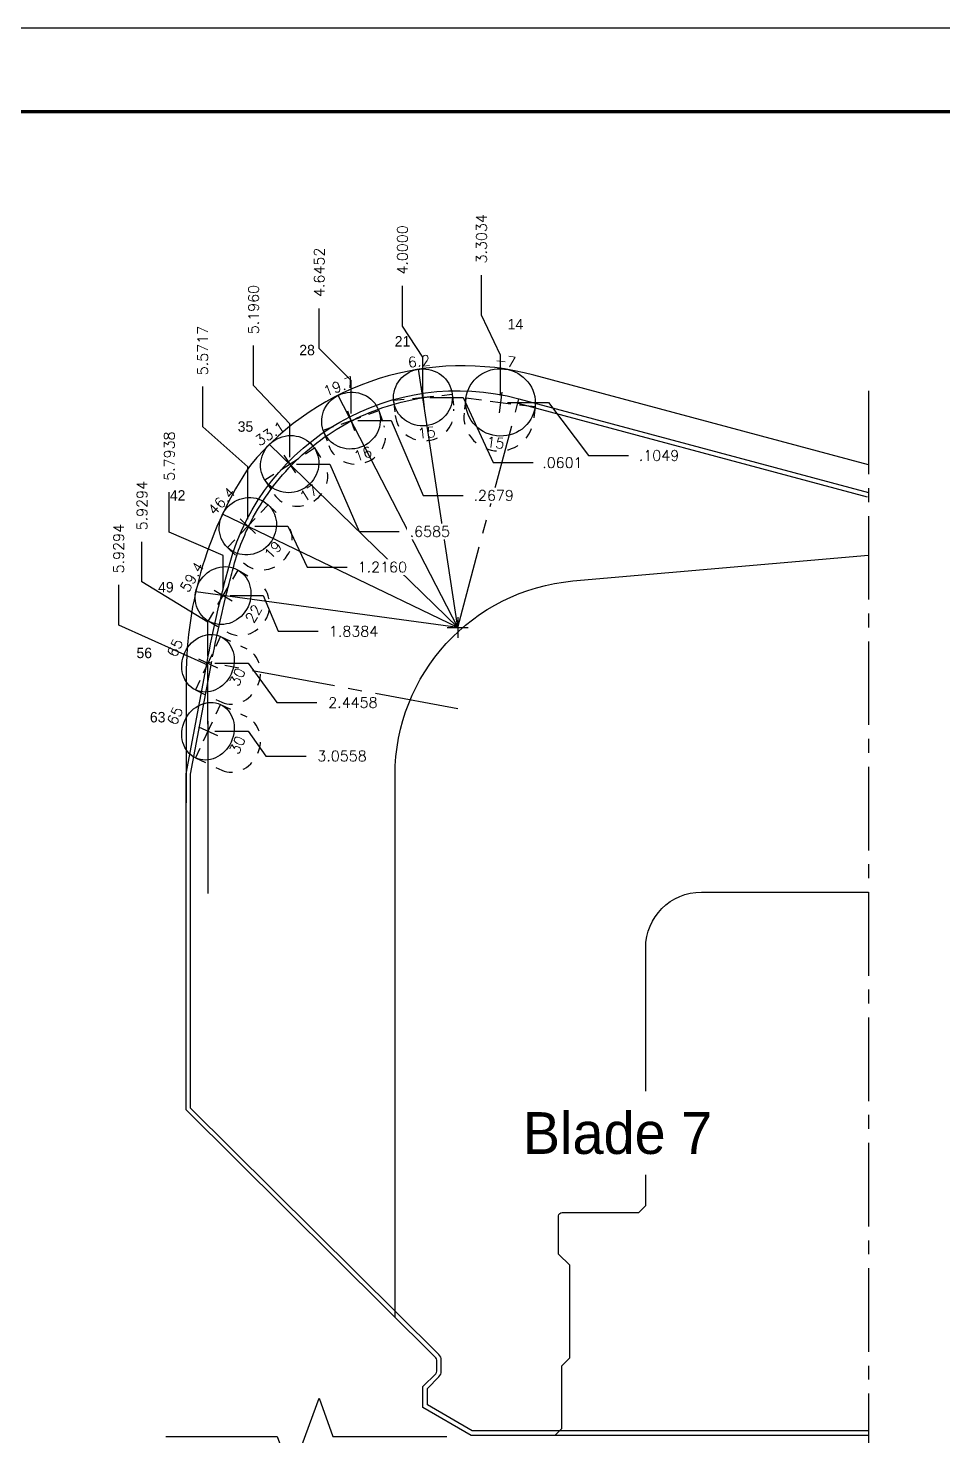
# Model space of a CAD drawing. Extents: x 34 to 102, y 11 to 33.
# Drawn here: x 85.22 to 93.43, y 20.35 to 32.99 of the extents above; entities that cross this region are included whole.
import ezdxf
from ezdxf.enums import TextEntityAlignment as Align

# ---------------------------------------------------------------- set-up
doc = ezdxf.new("R2010")
doc.units = 0
doc.header["$MEASUREMENT"] = 0
doc.header["$PDMODE"] = 35
doc.linetypes.add('CENTER2', pattern=[1.125, 0.75, -0.125, 0.125, -0.125])
doc.linetypes.add('HIDDEN2', pattern=[0.1875, 0.125, -0.0625])
doc.layers.get('0').update_dxf_attribs({"linetype": 'CONTINUOUS'})
doc.layers.get('Defpoints').update_dxf_attribs({"color": 10, "linetype": 'CONTINUOUS'})
doc.layers.add('Blade7', color=7, linetype='CONTINUOUS', true_color=0xcc00cc)
for name, color, linetype in [('CDG-37977R1', 7, 'CONTINUOUS'), ('CLine', 5, 'CENTER2'), ('Dims', 4, 'CONTINUOUS'), ('Title Block', 7, 'CONTINUOUS')]:
    doc.layers.add(name, color=color, linetype=linetype)
doc.layers.add('Non Print Text', color=3, linetype='CONTINUOUS', plot=False)
doc.styles.add('RomanD', font='romand.shx', dxfattribs={"width": 0.9})
doc.styles.add('RomanS', font='romans')
doc.dimstyles.get("Standard").update_dxf_attribs({"dimtxt": 0.094, "dimasz": 0.18, "dimexe": 0.0625, "dimexo": 0.0625, "dimgap": 0.09, "dimtad": 0, "dimtih": 1, "dimtoh": 1, "dimdec": 4, "dimzin": 4, "dimdsep": 46, "dimtxsty": 'RomanS', "dimcen": 0.09, "dimazin": 1, "dimtfac": 1, "dimtdec": 4, "dimtofl": 0, "dimtmove": 0, "dimatfit": 1, "dimfxl": 1, "dimtfill": 1, "dimtolj": 1, "dimtzin": 0, "dimarcsym": 0})

# ---------------------------------------------------------------- blocks, each defined once
blk = doc.blocks.new('CMark')
at = {"layer": 'CLine'}
for p, q in [((-0.09400000077063808, 0), (0.09400000077063453, 0)), ((0, 0.09400000077063808), (0, -0.09400000077063453))]:
    blk.add_line(p, q, dxfattribs=at)
blk = doc.blocks.new('1313@15')
for p, q in [((-0.1704805832052265, 1.188697754575482e-15), (-0.2645000000000036, 0)), ((0.1707499999999965, -6.242535149017196e-15), (0.2644999999999965, -7.42782663763279e-15))]:
    blk.add_line(p, q)
at = {"color": 8, "linetype": 'HIDDEN2', "ltscale": 0.5}
blk.add_line((-0.2644999999999965, 8.993014319519535e-29), (-0.2644999999999965, -0.1345859034533108), dxfattribs=at)
at = {"color": 8, "linetype": 'HIDDEN2', "ltscale": 0.5, "flags": 128}
blk.add_lwpolyline([(0.2644999999999965, -7.42782663763279e-15), (0.2644999999999965, -0.1345859034533182)], dxfattribs=at)
blk.add_ellipse((0, -3.713913318816395e-15), major_axis=(0.2644999999999965, -3.713913318816395e-15), ratio=0.9659258262890952)
at = {"color": 8, "linetype": 'HIDDEN2', "ltscale": 0.5}
blk.add_ellipse((0, -0.1345859034533145), major_axis=(0.2644999999999965, -3.713913318816395e-15), ratio=0.9659258262890952, start_param=3.141592653589793, end_param=6.283185307179586, dxfattribs=at)
blk.add_blockref('CMark', (0, -1.77635683940025e-15))
at = {"style": 'RomanS'}
blk.add_text('15', height=0.094, dxfattribs=at).set_placement((-2.646286937976472e-12, -0.317987381053466), align=Align.MIDDLE_CENTER)
blk.add_attdef('ANG', text='', height=0.094, dxfattribs=at).set_placement((5.756464916443042e-15, 0.251140714835156), align=Align.BOTTOM_CENTER)
blk = doc.blocks.new('1313@16')
for p, q in [((-0.1704805832052265, 1.188697754575482e-15), (-0.2645000000000036, 0)), ((0.1707499999999965, -6.242535149017196e-15), (0.2644999999999965, -7.42782663763279e-15))]:
    blk.add_line(p, q)
at = {"color": 8, "linetype": 'HIDDEN2', "ltscale": 0.5}
blk.add_line((-0.2644999999999965, 8.993014319519535e-29), (-0.2644999999999965, -0.1433314254), dxfattribs=at)
at = {"color": 8, "linetype": 'HIDDEN2', "ltscale": 0.5, "flags": 128}
blk.add_lwpolyline([(0.2644999999999965, -7.42782663763279e-15), (0.2644999999999965, -0.1433314254000074)], dxfattribs=at)
blk.add_ellipse((0, -3.713913318816395e-15), major_axis=(0.2644999999999965, -3.713913318816395e-15), ratio=0.9612616960302585)
at = {"color": 8, "linetype": 'HIDDEN2', "ltscale": 0.5}
blk.add_ellipse((0, -0.1433314254000037), major_axis=(0.2644999999999965, -3.713913318816395e-15), ratio=0.9612616960302585, start_param=3.141592653589793, end_param=6.283185307179586, dxfattribs=at)
blk.add_blockref('CMark', (0, -1.77635683940025e-15))
at = {"style": 'RomanS'}
blk.add_text('16', height=0.094, dxfattribs=at).set_placement((-2.646286937976472e-12, -0.317987381053466), align=Align.MIDDLE_CENTER)
blk.add_attdef('ANG', text='', height=0.094, dxfattribs=at).set_placement((5.756464916443042e-15, 0.251140714835156), align=Align.BOTTOM_CENTER)
blk = doc.blocks.new('1313@17')
for p, q in [((-0.1704805832052265, 1.188697754575482e-15), (-0.2645000000000036, 0)), ((0.1707499999999965, -6.242535149017196e-15), (0.2644999999999965, -7.42782663763279e-15))]:
    blk.add_line(p, q)
at = {"color": 8, "linetype": 'HIDDEN2', "ltscale": 0.5}
blk.add_line((-0.2644999999999965, 8.993014319519535e-29), (-0.2644999999999965, -0.1519953848298591), dxfattribs=at)
at = {"color": 8, "linetype": 'HIDDEN2', "ltscale": 0.5, "flags": 128}
blk.add_lwpolyline([(0.2644999999999965, -7.42782663763279e-15), (0.2644999999999965, -0.1519953848298602)], dxfattribs=at)
blk.add_ellipse((0, -3.713913318816395e-15), major_axis=(0.2644999999999965, -3.713913318816395e-15), ratio=0.956304755963062)
at = {"color": 8, "linetype": 'HIDDEN2', "ltscale": 0.5}
blk.add_ellipse((0, -0.1519953848298597), major_axis=(0.2644999999999965, -3.713913318816395e-15), ratio=0.9238795325112817, start_param=3.141592653589793, end_param=6.283185307179586, dxfattribs=at)
blk.add_blockref('CMark', (0, -1.77635683940025e-15))
at = {"style": 'RomanS'}
blk.add_text('17', height=0.094, dxfattribs=at).set_placement((-3.53852319701827e-15, -0.3110486981978802), align=Align.MIDDLE_CENTER)
blk.add_attdef('ANG', text='', height=0.094, dxfattribs=at).set_placement((5.756464916443042e-15, 0.251140714835156), align=Align.BOTTOM_CENTER)
blk = doc.blocks.new('1313@19')
for p, q in [((-0.1704805832052265, 1.188697754575482e-15), (-0.2645000000000036, 0)), ((0.1707499999999965, -6.242535149017196e-15), (0.2644999999999965, -7.42782663763279e-15))]:
    blk.add_line(p, q)
at = {"color": 8, "linetype": 'HIDDEN2', "ltscale": 0.5}
blk.add_line((-0.2644999999999965, 8.993014319519535e-29), (-0.2644999999999965, -0.1989953848298591), dxfattribs=at)
at = {"color": 8, "linetype": 'HIDDEN2', "ltscale": 0.5, "flags": 128}
blk.add_lwpolyline([(0.2644999999999965, -7.42782663763279e-15), (0.2644999999999965, -0.1989953848298602)], dxfattribs=at)
blk.add_ellipse((0, -3.713913318816395e-15), major_axis=(0.2644999999999965, -3.713913318816395e-15), ratio=0.9455185952201995)
at = {"color": 8, "linetype": 'HIDDEN2', "ltscale": 0.5}
blk.add_ellipse((0, -0.1989953848298597), major_axis=(0.2644999999999965, -3.713913318816395e-15), ratio=0.9238795325112817, start_param=3.141592653589793, end_param=6.283185307179586, dxfattribs=at)
blk.add_blockref('CMark', (0, -1.77635683940025e-15))
at = {"style": 'RomanS'}
blk.add_text('19', height=0.094, dxfattribs=at).set_placement((-3.53852319701827e-15, -0.3110486981978802), align=Align.MIDDLE_CENTER)
blk.add_attdef('ANG', text='', height=0.094, dxfattribs=at).set_placement((5.756464916443042e-15, 0.251140714835156), align=Align.BOTTOM_CENTER)
blk = doc.blocks.new('1313@22')
for p, q in [((-0.1704805832052265, 1.188697754575482e-15), (-0.2645000000000036, 0)), ((0.1707499999999965, -6.242535149017196e-15), (0.2644999999999965, -7.42782663763279e-15))]:
    blk.add_line(p, q)
at = {"color": 8, "linetype": 'HIDDEN2', "ltscale": 0.5}
blk.add_line((-0.2644999999999965, 8.993014319519535e-29), (-0.2644999999999965, -0.1947954286), dxfattribs=at)
at = {"color": 8, "linetype": 'HIDDEN2', "ltscale": 0.5, "flags": 128}
blk.add_lwpolyline([(0.2644999999999965, -7.42782663763279e-15), (0.2644999999999965, -0.1947954286000074)], dxfattribs=at)
blk.add_ellipse((0, -3.713913318816395e-15), major_axis=(0.2644999999999965, -3.713913318816395e-15), ratio=0.9271838544423562)
at = {"color": 8, "linetype": 'HIDDEN2', "ltscale": 0.5}
blk.add_ellipse((0, -0.1947954286000037), major_axis=(0.2644999999999965, -3.713913318816395e-15), ratio=0.9271838544423562, start_param=3.141592653589793, end_param=6.283185307179586, dxfattribs=at)
blk.add_blockref('CMark', (0, -1.77635683940025e-15))
at = {"style": 'RomanS'}
blk.add_text('22', height=0.094, dxfattribs=at).set_placement((-2.646286937976472e-12, -0.317987381053466), align=Align.MIDDLE_CENTER)
blk.add_attdef('ANG', text='', height=0.094, dxfattribs=at).set_placement((5.756464916443042e-15, 0.251140714835156), align=Align.BOTTOM_CENTER)
blk = doc.blocks.new('*D528')
at = {"layer": 'Defpoints', "color": 0, "transparency": 16777216}
for p in [(88.58051446963614, 30.67272146878156), (92.76446603249377, 29.73208367707095), (88.76449699957965, 29.67201266346889)]:
    blk.add_point(p, dxfattribs=at)
at = {"layer": 'Dims', "color": 0, "lineweight": -2, "transparency": 16777216}
for p, q in [((88.58051446963614, 30.31272146878156), (88.58051446963614, 30.67272146878156)), ((88.76449699957965, 30.03201266346889), (88.58051446963614, 30.31272146878156)), ((88.76449699957965, 29.73451266346889), (88.76449699957965, 30.03201266346889))]:
    blk.add_line(p, q, dxfattribs=at)
at = {"layer": 'Dims', "color": 0, "transparency": 16777216, "insert": (88.58051446963614, 30.99548337354348), "char_height": 0.094, "attachment_point": 5, "rotation": 90, "style": 'RomanS', "bg_fill": 3, "box_fill_scale": 1.25, "bg_fill_color": 256, "bg_fill_true_color": 13158600, "bg_fill_transparency": 0}
blk.add_mtext('\\A1;4.0000', dxfattribs=at)
blk = doc.blocks.new('*D529')
at = {"layer": 'Defpoints', "color": 0, "transparency": 16777216}
for p in [(87.8338061026187, 30.47142892127428), (92.76446603249377, 29.73208367707095), (88.1192219041335, 29.46416259301955)]:
    blk.add_point(p, dxfattribs=at)
at = {"layer": 'Dims', "color": 0, "lineweight": -2, "transparency": 16777216}
for p, q in [((87.8338061026187, 30.11142892127428), (87.8338061026187, 30.47142892127428)), ((88.1192219041335, 29.82416259301955), (87.8338061026187, 30.11142892127428)), ((88.1192219041335, 29.52666259301955), (88.1192219041335, 29.82416259301955))]:
    blk.add_line(p, q, dxfattribs=at)
at = {"layer": 'Dims', "color": 0, "transparency": 16777216, "insert": (87.8338061026187, 30.79419082603619), "char_height": 0.094, "attachment_point": 5, "rotation": 90, "style": 'RomanS', "bg_fill": 3, "box_fill_scale": 1.25, "bg_fill_color": 256, "bg_fill_true_color": 13158600, "bg_fill_transparency": 0}
blk.add_mtext('\\A1;4.6452', dxfattribs=at)
blk = doc.blocks.new('*D530')
at = {"layer": 'Defpoints', "color": 0, "transparency": 16777216}
for p in [(87.24429960113841, 30.13757815713791), (92.76446603249377, 29.73208367707095), (87.56844927043738, 29.07357370742029)]:
    blk.add_point(p, dxfattribs=at)
at = {"layer": 'Dims', "color": 0, "lineweight": -2, "transparency": 16777216}
for p, q in [((87.24429960113841, 29.77757815713791), (87.24429960113841, 30.13757815713791)), ((87.56844927043738, 29.43357370742029), (87.24429960113841, 29.77757815713791)), ((87.56844927043738, 29.13607370742029), (87.56844927043738, 29.43357370742029))]:
    blk.add_line(p, q, dxfattribs=at)
at = {"layer": 'Dims', "color": 0, "transparency": 16777216, "insert": (87.24429960113841, 30.46034006189982), "char_height": 0.094, "attachment_point": 5, "rotation": 90, "style": 'RomanS', "bg_fill": 3, "box_fill_scale": 1.25, "bg_fill_color": 256, "bg_fill_true_color": 13158600, "bg_fill_transparency": 0}
blk.add_mtext('\\A1;5.1960', dxfattribs=at)
blk = doc.blocks.new('*D531')
at = {"layer": 'Defpoints', "color": 0, "transparency": 16777216}
for p in [(86.78743214722564, 29.76936022756243), (92.76446603249377, 29.73208367707095), (87.19274971846284, 28.51609929401227)]:
    blk.add_point(p, dxfattribs=at)
at = {"layer": 'Dims', "color": 0, "lineweight": -2, "transparency": 16777216}
for p, q in [((86.78743214722564, 29.40936022756243), (86.78743214722564, 29.76936022756243)), ((87.19274971846284, 29.04936022756243), (86.78743214722564, 29.40936022756243)), ((87.19274971846284, 28.57859929401227), (87.19274971846284, 29.04936022756243))]:
    blk.add_line(p, q, dxfattribs=at)
at = {"layer": 'Dims', "color": 0, "transparency": 16777216, "insert": (86.78743214722564, 30.09212213232435), "char_height": 0.094, "attachment_point": 5, "rotation": 90, "style": 'RomanS', "bg_fill": 3, "box_fill_scale": 1.25, "bg_fill_color": 256, "bg_fill_true_color": 13158600, "bg_fill_transparency": 0}
blk.add_mtext('\\A1;5.5717', dxfattribs=at)
blk = doc.blocks.new('*D532')
at = {"layer": 'Defpoints', "color": 0, "transparency": 16777216}
for p in [(92.76446603249377, 29.73208367707095), (86.48776627640197, 28.82181304636586), (86.97063705815276, 27.89370157734629)]:
    blk.add_point(p, dxfattribs=at)
at = {"layer": 'Dims', "color": 0, "lineweight": -2, "transparency": 16777216}
for p, q in [((86.48776627640197, 28.46181304636586), (86.48776627640197, 28.82181304636586)), ((86.97063705815276, 28.25370157734629), (86.48776627640197, 28.46181304636586)), ((86.97063705815276, 27.95620157734629), (86.97063705815276, 28.25370157734629))]:
    blk.add_line(p, q, dxfattribs=at)
at = {"layer": 'Dims', "color": 0, "transparency": 16777216, "insert": (86.48776627640197, 29.14457495112778), "char_height": 0.094, "attachment_point": 5, "rotation": 90, "style": 'RomanS', "bg_fill": 3, "box_fill_scale": 1.25, "bg_fill_color": 256, "bg_fill_true_color": 13158600, "bg_fill_transparency": 0}
blk.add_mtext('\\A1;5.7938', dxfattribs=at)
blk = doc.blocks.new('*D533')
at = {"layer": 'Defpoints', "color": 0, "transparency": 16777216}
for p in [(92.76446603249377, 29.73208367707095), (88.76449699957965, 29.67201266346889)]:
    blk.add_point(p, dxfattribs=at)
at = {"layer": 'Dims', "color": 0, "lineweight": -2, "transparency": 16777216}
for p, q in [((88.82699699957965, 29.67201266346889), (89.12449699957965, 29.67201266346889)), ((89.12449699957965, 29.67201266346889), (89.39461485251307, 29.08692987632082)), ((89.39461485251307, 29.08692987632082), (89.75461485251307, 29.08692987632082))]:
    blk.add_line(p, q, dxfattribs=at)
at = {"layer": 'Dims', "color": 0, "transparency": 16777216, "insert": (90.0169481858464, 29.08692987632082), "char_height": 0.094, "attachment_point": 5, "style": 'RomanS', "bg_fill": 3, "box_fill_scale": 1.25, "bg_fill_color": 256, "bg_fill_true_color": 13158600, "bg_fill_transparency": 0}
blk.add_mtext('\\A1;.0601', dxfattribs=at)
at = {"layer": 'Defpoints', "color": 0, "transparency": 16777216}
blk.add_point((89.75461485251307, 29.08692987632082), dxfattribs=at)
blk = doc.blocks.new('*D534')
at = {"layer": 'Defpoints', "color": 0, "transparency": 16777216}
for p in [(92.76446603249377, 29.73208367707095), (88.1192219041335, 29.46416259301955), (89.12580795526057, 28.79235553266045)]:
    blk.add_point(p, dxfattribs=at)
at = {"layer": 'Dims', "color": 0, "lineweight": -2, "transparency": 16777216}
for p, q in [((88.1817219041335, 29.46416259301955), (88.4792219041335, 29.46416259301955)), ((88.4792219041335, 29.46416259301955), (88.76580795526057, 28.79235553266045)), ((88.76580795526057, 28.79235553266045), (89.12580795526057, 28.79235553266045))]:
    blk.add_line(p, q, dxfattribs=at)
at = {"layer": 'Dims', "color": 0, "transparency": 16777216, "insert": (89.39933176478438, 28.79235553266045), "char_height": 0.094, "attachment_point": 5, "style": 'RomanS', "bg_fill": 3, "box_fill_scale": 1.25, "bg_fill_color": 256, "bg_fill_true_color": 13158600, "bg_fill_transparency": 0}
blk.add_mtext('\\A1;.2679', dxfattribs=at)
blk = doc.blocks.new('*D535')
at = {"layer": 'Defpoints', "color": 0, "transparency": 16777216}
for p in [(92.76446603249377, 29.73208367707095), (87.56844927043738, 29.07357370742029), (88.55103903158286, 28.46832380752695)]:
    blk.add_point(p, dxfattribs=at)
at = {"layer": 'Dims', "color": 0, "lineweight": -2, "transparency": 16777216}
for p, q in [((87.63094927043738, 29.07357370742029), (87.92844927043738, 29.07357370742029)), ((87.92844927043738, 29.07357370742029), (88.19103903158286, 28.46832380752695)), ((88.19103903158286, 28.46832380752695), (88.55103903158286, 28.46832380752695))]:
    blk.add_line(p, q, dxfattribs=at)
at = {"layer": 'Dims', "color": 0, "transparency": 16777216, "insert": (88.82680093634477, 28.46832380752695), "char_height": 0.094, "attachment_point": 5, "style": 'RomanS', "bg_fill": 3, "box_fill_scale": 1.25, "bg_fill_color": 256, "bg_fill_true_color": 13158600, "bg_fill_transparency": 0}
blk.add_mtext('\\A1;.6585', dxfattribs=at)
blk = doc.blocks.new('*D536')
at = {"layer": 'Defpoints', "color": 0, "transparency": 16777216}
for p in [(92.76446603249377, 29.73208367707095), (87.19274971846284, 28.51609929401227), (88.08434633750298, 28.14920173412713)]:
    blk.add_point(p, dxfattribs=at)
at = {"layer": 'Dims', "color": 0, "lineweight": -2, "transparency": 16777216}
for p, q in [((87.25524971846284, 28.51609929401227), (87.55274971846283, 28.51609929401227)), ((87.55274971846283, 28.51609929401227), (87.72434633750298, 28.14920173412713)), ((87.72434633750298, 28.14920173412713), (88.08434633750298, 28.14920173412713))]:
    blk.add_line(p, q, dxfattribs=at)
at = {"layer": 'Dims', "color": 0, "transparency": 16777216, "insert": (88.4003939565506, 28.14920173412713), "char_height": 0.094, "attachment_point": 5, "style": 'RomanS', "bg_fill": 3, "box_fill_scale": 1.25, "bg_fill_color": 256, "bg_fill_true_color": 13158600, "bg_fill_transparency": 0}
blk.add_mtext('\\A1;1.2160', dxfattribs=at)
blk = doc.blocks.new('*D537')
at = {"layer": 'Defpoints', "color": 0, "transparency": 16777216}
for p in [(92.76446603249377, 29.73208367707095), (86.97063705815276, 27.89370157734629), (87.82391787652168, 27.57324440524053)]:
    blk.add_point(p, dxfattribs=at)
at = {"layer": 'Dims', "color": 0, "lineweight": -2, "transparency": 16777216}
for p, q in [((87.03313705815276, 27.89370157734629), (87.33063705815276, 27.89370157734629)), ((87.33063705815276, 27.89370157734629), (87.46391787652168, 27.57324440524053)), ((87.46391787652168, 27.57324440524053), (87.82391787652168, 27.57324440524053))]:
    blk.add_line(p, q, dxfattribs=at)
at = {"layer": 'Dims', "color": 0, "transparency": 16777216, "insert": (88.14220359080738, 27.57324440524053), "char_height": 0.094, "attachment_point": 5, "style": 'RomanS', "bg_fill": 3, "box_fill_scale": 1.25, "bg_fill_color": 256, "bg_fill_true_color": 13158600, "bg_fill_transparency": 0}
blk.add_mtext('\\A1;1.8384', dxfattribs=at)
blk = doc.blocks.new('1313@30')
for p, q in [((-0.1704805832052265, 1.188697754575482e-15), (-0.2645000000000036, 0)), ((0.1707499999999965, -6.242535149017196e-15), (0.2644999999999965, -7.42782663763279e-15))]:
    blk.add_line(p, q)
at = {"color": 8, "linetype": 'HIDDEN2', "ltscale": 0.5}
blk.add_line((-0.2644999999999965, 8.993014319519535e-29), (-0.2644999999999965, -0.2600000000000032), dxfattribs=at)
at = {"color": 8, "linetype": 'HIDDEN2', "ltscale": 0.5, "flags": 128}
blk.add_lwpolyline([(0.2644999999999965, -7.42782663763279e-15), (0.2644999999999965, -0.2600000000000051)], dxfattribs=at)
blk.add_ellipse((0, -3.713913318816395e-15), major_axis=(0.2644999999999965, -3.713913318816395e-15), ratio=0.866025403784464)
at = {"color": 8, "linetype": 'HIDDEN2', "ltscale": 0.5}
blk.add_ellipse((0, -0.2600000000000041), major_axis=(0.2644999999999965, -3.713913318816395e-15), ratio=0.866025403784464, start_param=3.141592653589793, end_param=6.283185307179586, dxfattribs=at)
blk.add_blockref('CMark', (0, -1.77635683940025e-15))
at = {"style": 'RomanS'}
blk.add_text('30', height=0.094, dxfattribs=at).set_placement((-3.26492953863637e-15, -0.2915637193009915), align=Align.MIDDLE_CENTER)
blk.add_attdef('ANG', text='', height=0.094, dxfattribs=at).set_placement((5.756464916443042e-15, 0.251140714835156), align=Align.BOTTOM_CENTER)
blk = doc.blocks.new('*D566')
at = {"layer": 'Defpoints', "color": 0, "transparency": 16777216}
for p in [(92.76446603249377, 29.73208367707095), (86.24218309755088, 28.37594698971225), (86.8350660324939, 27.28625997475527)]:
    blk.add_point(p, dxfattribs=at)
at = {"layer": 'Dims', "color": 0, "lineweight": -2, "transparency": 16777216}
for p, q in [((86.24218309755088, 28.01594698971225), (86.24218309755088, 28.37594698971225)), ((86.8350660324939, 27.65594698971225), (86.24218309755088, 28.01594698971225)), ((86.8350660324939, 27.34875997475527), (86.8350660324939, 27.65594698971225))]:
    blk.add_line(p, q, dxfattribs=at)
at = {"layer": 'Dims', "color": 0, "transparency": 16777216, "insert": (86.24218309755088, 28.70094698971226), "char_height": 0.094, "attachment_point": 5, "rotation": 90, "style": 'RomanS', "bg_fill": 3, "box_fill_scale": 1.25, "bg_fill_color": 256, "bg_fill_true_color": 13158600, "bg_fill_transparency": 0}
blk.add_mtext('\\A1;5.9294', dxfattribs=at)
blk = doc.blocks.new('*D567')
at = {"layer": 'Defpoints', "color": 0, "transparency": 16777216}
for p in [(92.76446603249377, 29.73208367707095), (86.0332688958627, 27.98946826784038), (86.8350660324939, 26.67627182819474)]:
    blk.add_point(p, dxfattribs=at)
at = {"layer": 'Dims', "color": 0, "lineweight": -2, "transparency": 16777216}
for p, q in [((86.0332688958627, 27.62946826784038), (86.0332688958627, 27.98946826784038)), ((86.8350660324939, 27.26946826784038), (86.0332688958627, 27.62946826784038)), ((86.8350660324939, 26.73877182819474), (86.8350660324939, 27.26946826784038))]:
    blk.add_line(p, q, dxfattribs=at)
at = {"layer": 'Dims', "color": 0, "transparency": 16777216, "insert": (86.0332688958627, 28.3144682678404), "char_height": 0.094, "attachment_point": 5, "rotation": 90, "style": 'RomanS', "bg_fill": 3, "box_fill_scale": 1.25, "bg_fill_color": 256, "bg_fill_true_color": 13158600, "bg_fill_transparency": 0}
blk.add_mtext('\\A1;5.9294', dxfattribs=at)
blk = doc.blocks.new('*D568')
at = {"layer": 'Defpoints', "color": 0, "transparency": 16777216}
for p in [(92.76446603249377, 29.73208367707095), (86.8350660324939, 27.28625997475527), (87.8131638228169, 26.93327355599113)]:
    blk.add_point(p, dxfattribs=at)
at = {"layer": 'Dims', "color": 0, "lineweight": -2, "transparency": 16777216}
for p, q in [((86.8975660324939, 27.28625997475527), (87.1950660324939, 27.28625997475527)), ((87.1950660324939, 27.28625997475527), (87.4531638228169, 26.93327355599113)), ((87.4531638228169, 26.93327355599113), (87.8131638228169, 26.93327355599113))]:
    blk.add_line(p, q, dxfattribs=at)
at = {"layer": 'Dims', "color": 0, "transparency": 16777216, "insert": (88.13592572757881, 26.93327355599113), "char_height": 0.094, "attachment_point": 5, "style": 'RomanS', "bg_fill": 3, "box_fill_scale": 1.25, "bg_fill_color": 256, "bg_fill_true_color": 13158600, "bg_fill_transparency": 0}
blk.add_mtext('\\A1;2.4458', dxfattribs=at)
blk = doc.blocks.new('*D569')
at = {"layer": 'Defpoints', "color": 0, "transparency": 16777216}
for p in [(92.76446603249377, 29.73208367707095), (86.8350660324939, 26.67627182819474), (87.71553817662794, 26.45357202316086)]:
    blk.add_point(p, dxfattribs=at)
at = {"layer": 'Dims', "color": 0, "lineweight": -2, "transparency": 16777216}
for p, q in [((86.8975660324939, 26.67627182819474), (87.1950660324939, 26.67627182819474)), ((87.1950660324939, 26.67627182819474), (87.35553817662795, 26.45357202316086)), ((87.35553817662795, 26.45357202316086), (87.71553817662794, 26.45357202316086))]:
    blk.add_line(p, q, dxfattribs=at)
at = {"layer": 'Dims', "color": 0, "transparency": 16777216, "insert": (88.03830008138985, 26.45357202316086), "char_height": 0.094, "attachment_point": 5, "style": 'RomanS', "bg_fill": 3, "box_fill_scale": 1.25, "bg_fill_color": 256, "bg_fill_true_color": 13158600, "bg_fill_transparency": 0}
blk.add_mtext('\\A1;3.0558', dxfattribs=at)
blk = doc.blocks.new('1613@15')
for p, q in [((-0.1704805832052265, 1.188697754575482e-15), (-0.3125, -6.068692421711381e-16)), ((0.1707499999999965, -6.242535149017196e-15), (0.3125, -8.034695879804019e-15))]:
    blk.add_line(p, q)
at = {"color": 8, "linetype": 'HIDDEN2', "ltscale": 0.5}
blk.add_line((-0.3125, -3.413935800722356e-15), (-0.3125, -0.1345859034534278), dxfattribs=at)
at = {"color": 8, "linetype": 'HIDDEN2', "ltscale": 0.5, "flags": 128}
blk.add_lwpolyline([(0.3125, -3.996802888650564e-15), (0.3125, -0.1345859034534369)], dxfattribs=at)
blk.add_ellipse((0, -3.713913318816395e-15), major_axis=(-0.3125, 4.387893807675384e-15), ratio=0.9659258262888792, start_param=-3.141592653589793, end_param=3.141592653589793)
at = {"color": 8, "linetype": 'HIDDEN2', "ltscale": 0.5}
blk.add_ellipse((0, -0.1345859034534325), major_axis=(-0.3125, 4.387893807675384e-15), ratio=0.9659258262888792, start_param=0, end_param=3.141592653589793, dxfattribs=at)
blk.add_blockref('CMark', (0, -1.77635683940025e-15))
at = {"style": 'RomanS'}
blk.add_text('15', height=0.094, dxfattribs=at).set_placement((-3.126551604367261e-12, -0.3643518207152785), align=Align.MIDDLE_CENTER)
blk.add_attdef('ANG', text='', height=0.094, dxfattribs=at).set_placement((5.756464916443042e-15, 0.2975051544969685), align=Align.BOTTOM_CENTER)
blk = doc.blocks.new('*D572')
at = {"layer": 'Defpoints', "color": 0, "transparency": 16777216}
for p in [(89.29079617175063, 30.77032083486359), (92.76446603249377, 29.73208367707095), (89.46102652411051, 29.62723303174831)]:
    blk.add_point(p, dxfattribs=at)
at = {"layer": 'Dims', "color": 0, "lineweight": -2, "transparency": 16777216}
for p, q in [((89.29079617175063, 30.41032083486359), (89.29079617175063, 30.77032083486359)), ((89.46102652411051, 30.05032083486359), (89.29079617175063, 30.41032083486359)), ((89.46102652411051, 29.68973303174831), (89.46102652411051, 30.05032083486359))]:
    blk.add_line(p, q, dxfattribs=at)
at = {"layer": 'Dims', "color": 0, "transparency": 16777216, "insert": (89.29079617175063, 31.0953208348636), "char_height": 0.094, "attachment_point": 5, "rotation": 90, "style": 'RomanS', "bg_fill": 3, "box_fill_scale": 1.25, "bg_fill_color": 256, "bg_fill_true_color": 13158600, "bg_fill_transparency": 0}
blk.add_mtext('\\A1;3.3034', dxfattribs=at)
blk = doc.blocks.new('*D573')
at = {"layer": 'Defpoints', "color": 0, "transparency": 16777216}
for p in [(92.76446603249377, 29.73208367707095), (89.46102652411051, 29.62723303174831), (90.61091590317525, 29.15094102852795)]:
    blk.add_point(p, dxfattribs=at)
at = {"layer": 'Dims', "color": 0, "lineweight": -2, "transparency": 16777216}
for p, q in [((89.52352652411051, 29.62723303174831), (89.89091590317526, 29.62723303174831)), ((89.89091590317526, 29.62723303174831), (90.25091590317525, 29.15094102852795)), ((90.25091590317525, 29.15094102852795), (90.61091590317525, 29.15094102852795))]:
    blk.add_line(p, q, dxfattribs=at)
at = {"layer": 'Dims', "color": 0, "transparency": 16777216, "insert": (90.88443971269906, 29.15094102852795), "char_height": 0.094, "attachment_point": 5, "style": 'RomanS', "bg_fill": 3, "box_fill_scale": 1.25, "bg_fill_color": 256, "bg_fill_true_color": 13158600, "bg_fill_transparency": 0}
blk.add_mtext('\\A1;.1049', dxfattribs=at)
blk = doc.blocks.new('COT_Dblock')
at = {"layer": 'Title Block', "color": 8}
blk.add_lwpolyline([(-1.387778780781446e-16, 0), (34, 0), (34, 22), (7.105427357601002e-15, 22)], close=True, dxfattribs=at)
at = {"layer": 'Title Block', "const_width": 0.03}
blk.add_lwpolyline([(33.13, 21.25), (0.870000000000001, 21.25), (0.8700000000000045, 0.75), (33.13, 0.75)], close=True, dxfattribs=at)
at = {"layer": 'Title Block', "color": 1, "style": 'RomanS', "flags": 8}
for tag, p in [('FNAME', (0.6200000000000039, 3.750000000000001)), ('REVDATE', (0.6200000000000041, 2.250000000000001)), ('USER', (0.6200000000000045, 0.7500000000000008))]:
    blk.add_attdef(tag, text='', height=0.047, rotation=90, dxfattribs=at).set_placement(p, align=Align.BOTTOM_LEFT)
at = {"layer": 'Title Block', "color": 3, "style": 'RomanS', "flags": 8}
blk.add_attdef('DRAWN', text='', height=0.11, dxfattribs=at).set_placement((28.7003125, 1.984375), align=Align.MIDDLE_CENTER)
for tag, p in [('DDATE', (28.35589622068762, 1.671796875)), ('CHECK', (28.35589622068762, 1.406015625)), ('MATRL', (28.35589622068762, 1.148671875)), ('PDATE', (28.35589622068762, 0.8828906249999994)), ('SCALE', (29.8959375, 0.8554687499999999)), ('SHEET', (32.0053125, 0.8554687499999999))]:
    blk.add_attdef(tag, text='', height=0.094, dxfattribs=at).set_placement(p, align=Align.MIDDLE_LEFT)
at = {"layer": 'Title Block', "color": 3, "style": 'RomanD', "width": 0.9, "flags": 8}
for tag, height, p in [('TITL1', 0.125, (31.33703125, 1.683525)), ('TITL2', 0.094, (31.33703125, 1.514322872839313)), ('TITL3', 0.094, (31.33703125, 1.373922872839313))]:
    blk.add_attdef(tag, text='', height=height, dxfattribs=at).set_placement(p, align=Align.MIDDLE_CENTER)
at = {"layer": 'Title Block', "color": 3, "style": 'RomanS', "flags": 8}
for tag, p in [('FSCM#', (30.3371875, 1.12125)), ('DWG#', (31.80953125, 1.12125)), ('REV#', (32.9696875, 1.12125))]:
    blk.add_attdef(tag, text='', height=0.094, dxfattribs=at).set_placement(p, align=Align.TOP_CENTER)

msp = doc.modelspace()

# ---------------------------------------------------------------- linework, layer by layer
at = {"linetype": 'ByBlock', "flags": 128}
msp.add_lwpolyline([(88.51446603249377, 21.4167076440131), (88.51446603249377, 26.28107653883694, -0.3888787318529889), (90.11194348268538, 28.0244172604975), (92.76446603249377, 28.25648291335261)], format="xyb", dxfattribs=at)
at = {"linetype": 'Continuous', "flags": 128}
msp.add_lwpolyline([(86.4572877830542, 20.34799695308211), (87.4572877830542, 20.34799695308211), (87.5822877830542, 20.00456227565028), (87.8322877830542, 20.69143163051394), (87.9572877830542, 20.34799695308211), (88.97814525898093, 20.34799695308211)], dxfattribs=at)
at = {"layer": 'Blade7'}
for q in [(88.72626907725072, 29.92463912110718), (88.00260499788942, 29.69028436335061), (87.38670691741754, 29.25025278417944), (86.96637316865264, 28.62531171169194), (86.72502353651072, 27.92712334227942)]:
    msp.add_line((89.07696603249377, 27.60708367707095), q, dxfattribs=at)
at = {"layer": 'CDG-37977R1', "color": 7, "linetype": 'Continuous', "flags": 128}
for points in [[(92.76446603249377, 20.35708367707094), (89.19747873438598, 20.35708367707095), (88.76446603249377, 20.60708367707095), (88.76446603249377, 20.79458367707095), (88.88031311940586, 20.91043076398303, 0.1989123673796633), (88.88946603249377, 20.93252785089511), (88.88946603249377, 21.03156897951104, 0.1999129995639761), (88.88022789419051, 21.05375096419779), (86.63946603249377, 23.27732747872384), (86.63946603249377, 26.29458367707095), (86.82696603249377, 27.29458367707095, -0.02112914431373191), (87.0277249186704, 28.16943219659941, -0.4124498031470362), (89.62695650333666, 29.65967605793522), (92.76446603249377, 28.81898291335261)], [(88.20790182618583, 29.50232835924643, -0.08177785258404693), (88.86143728849396, 29.68091403669778)], [(87.65057465888731, 29.12781792384159, -0.0810407319223349), (88.20790182618583, 29.50232835924643)], [(87.24174929366569, 28.59663131186433, -0.08089726197239865), (87.65057465888731, 29.12781792384158)], [(87.01906631639469, 27.98066230683788, -0.004353846422995938), (87.06629886904824, 28.1588468127024, -0.05673278925683446), (87.24174929366569, 28.59663131186433)], [(86.87688557325191, 27.3435602002634, -0.0154211069380786), (87.01906631639469, 27.98066230683789)], [(92.76446603249377, 20.39708367707094), (89.20819670208323, 20.39708367707095), (88.80446603249379, 20.63017768783853), (88.80446603249379, 20.77801513457604), (88.90859739065331, 20.88214649273557, 0.1989123673796328), (88.92946603249379, 20.93252785089512), (88.92946603249379, 21.03156897951104, 0.199912999564005), (88.90840307716235, 21.08214390459684), (86.67946603249379, 23.29398629160051), (86.67946603249379, 26.29086606912298), (86.86628839793536, 27.28725201814466, -0.0003959141689566631), (86.86935721191998, 27.30373172262915, -0.0003959141689566631)], [(89.94946603249377, 20.35708367707095), (90.01196603249377, 20.41958367707095), (90.01196603249377, 20.98208367707095), (90.08211603249379, 21.05223367707095), (90.08211603249379, 21.88318367707095), (89.98321603249377, 21.98208367707095), (89.98321603249377, 22.32583367707095, -0.4142135623731117), (90.01446603249377, 22.35708367707095), (90.70196603249377, 22.35708367707095), (90.76446603249377, 22.41958367707095), (90.76446603249377, 24.73208367707095, -0.414213562373095), (91.26446603249377, 25.23208367707095), (92.76446603249377, 25.23208367707095)]]:
    msp.add_lwpolyline(points, format="xyb", dxfattribs=at)
msp.add_lwpolyline([(89.61660374153257, 29.62103902488367), (92.75411327068969, 28.78034588030105)], dxfattribs=at)
at = {"layer": 'CLine'}
msp.add_line((92.76446603249377, 29.73208367707095), (92.76446603249377, 20.10708367707094), dxfattribs=at)
at = {"layer": 'CLine', "color": 1}
for p, q in [((89.07696603249377, 27.60708367707095), (89.62695650333666, 29.65967605793522)), ((89.07696603249377, 26.8774278903919), (86.82696603249377, 27.29458367707095))]:
    msp.add_line(p, q, dxfattribs=at)
at = {"layer": 'CLine', "color": 1, "linetype": 'ByBlock'}
msp.add_line((86.83506603249378, 26.76611752306414), (86.83506603249378, 25.22112870979501), dxfattribs=at)
at = {"layer": 'CLine', "color": 1, "linetype": 'ByBlock', "flags": 128}
msp.add_lwpolyline([(92.76446603249377, 29.06681775608075), (89.76133726434801, 29.87150368427202, 0.2921804930929056), (87.21552748393685, 29.06516401608955, 0.1484543714729788), (86.63946603249377, 27.16772643945404), (86.63946603249377, 26.03277491465226)], format="xyb", dxfattribs=at)

# ---------------------------------------------------------------- block references
at = {"color": 200, "linetype": 'ByBlock'}
msp.add_blockref('CMark', (89.07696603249377, 27.60708367707095), dxfattribs=at)
at = {"layer": 'Blade7'}
for name, p, rotation, values in [('1313@15', (88.76449699957965, 29.67201266346889), 6.2, {'ANG': '6.2'}), ('1313@16', (88.1192219041335, 29.46416259301955), 19.7, {'ANG': '19.7'}), ('1313@17', (87.56844927043738, 29.07357370742029), 33.1, {'ANG': '33.1'}), ('1313@19', (87.19274971846284, 28.51609929401227), 46.4, {'ANG': '46.4'}), ('1313@22', (86.97063705815276, 27.89370157734629), 59.39999999999999, {'ANG': '59.4'}), ('1313@30', (86.8350660324939, 26.67627182819474), 65, {'ANG': '65'})]:
    msp.add_blockref(name, p, dxfattribs=dict(at, rotation=rotation)).add_auto_attribs(values)

# ---------------------------------------------------------------- next in the draw order: dimensions: what is measured, and where the dimension line sits
at = {"layer": 'Dims'}
dim = msp.add_ordinate_dim(feature_location=(88.76449699957965, 29.67201266346889), offset=(-0.18398252994350628, 1.0007088053126694), dtype=1, origin=(92.76446603249377, 29.73208367707095), dimstyle='Standard', dxfattribs=at)
dim.commit()
dim.dimension.update_dxf_attribs({"geometry": '*D528', "text_midpoint": (88.58051446963614, 30.99548337354348)})

# ---------------------------------------------------------------- next in the draw order: dimensions: what is measured, and where the dimension line sits
dim = msp.add_ordinate_dim(feature_location=(88.1192219041335, 29.46416259301955), offset=(-0.2854158015148016, 1.0072663282547296), dtype=1, origin=(92.76446603249377, 29.73208367707095), dimstyle='Standard', dxfattribs=at)
dim.commit()
dim.dimension.update_dxf_attribs({"geometry": '*D529', "text_midpoint": (87.8338061026187, 30.79419082603619)})

# ---------------------------------------------------------------- next in the draw order: dimensions: what is measured, and where the dimension line sits
dim = msp.add_ordinate_dim(feature_location=(87.56844927043738, 29.07357370742029), offset=(-0.3241496692989756, 1.0640044497176184), dtype=1, origin=(92.76446603249377, 29.73208367707095), dimstyle='Standard', dxfattribs=at)
dim.commit()
dim.dimension.update_dxf_attribs({"geometry": '*D530', "text_midpoint": (87.24429960113841, 30.46034006189982)})

# ---------------------------------------------------------------- next in the draw order: dimensions: what is measured, and where the dimension line sits
dim = msp.add_ordinate_dim(feature_location=(87.19274971846284, 28.51609929401227), offset=(-0.40531757123719103, 1.253260933550159), dtype=1, origin=(92.76446603249377, 29.73208367707095), dimstyle='Standard', dxfattribs=at)
dim.commit()
dim.dimension.update_dxf_attribs({"geometry": '*D531', "text_midpoint": (86.78743214722564, 30.09212213232435)})

# ---------------------------------------------------------------- next in the draw order: texts
at = {"layer": 'Blade7'}
for s, p in [('21', (88.51153372853852, 30.12836186269037)), ('28', (87.65502132622689, 30.0500239028905))]:
    msp.add_text(s, height=0.09375, dxfattribs=at).set_placement(p)

# ---------------------------------------------------------------- next in the draw order: dimensions: what is measured, and where the dimension line sits
at = {"layer": 'Dims'}
dim = msp.add_ordinate_dim(feature_location=(86.97063705815276, 27.89370157734629), offset=(-0.48287078175079046, 0.9281114690195693), dtype=1, origin=(92.76446603249377, 29.73208367707095), dimstyle='Standard', dxfattribs=at)
dim.commit()
dim.dimension.update_dxf_attribs({"geometry": '*D532', "text_midpoint": (86.48776627640197, 29.14457495112778)})

# ---------------------------------------------------------------- next in the draw order: dimensions: what is measured, and where the dimension line sits
dim = msp.add_ordinate_dim(feature_location=(88.76449699957965, 29.67201266346889), offset=(0.9901178529334231, -0.585082787148071), dtype=0, origin=(92.76446603249377, 29.73208367707095), dimstyle='Standard', dxfattribs=at)
dim.commit()
dim.dimension.update_dxf_attribs({"geometry": '*D533', "text_midpoint": (90.0169481858464, 29.08692987632082)})

# ---------------------------------------------------------------- next in the draw order: dimensions: what is measured, and where the dimension line sits
dim = msp.add_ordinate_dim(feature_location=(88.1192219041335, 29.46416259301955), offset=(1.0065860511270728, -0.6718070603591002), dtype=0, origin=(92.76446603249377, 29.73208367707095), dimstyle='Standard', dxfattribs=at)
dim.commit()
dim.dimension.update_dxf_attribs({"geometry": '*D534', "text_midpoint": (89.39933176478438, 28.79235553266045)})

# ---------------------------------------------------------------- next in the draw order: dimensions: what is measured, and where the dimension line sits
dim = msp.add_ordinate_dim(feature_location=(87.56844927043738, 29.07357370742029), offset=(0.9825897611454764, -0.6052498998933409), dtype=0, origin=(92.76446603249377, 29.73208367707095), dimstyle='Standard', dxfattribs=at)
dim.commit()
dim.dimension.update_dxf_attribs({"geometry": '*D535', "text_midpoint": (88.82680093634477, 28.46832380752695)})

# ---------------------------------------------------------------- next in the draw order: dimensions: what is measured, and where the dimension line sits
dim = msp.add_ordinate_dim(feature_location=(87.19274971846284, 28.51609929401227), offset=(0.8915966190401434, -0.3668975598851425), dtype=0, origin=(92.76446603249377, 29.73208367707095), dimstyle='Standard', dxfattribs=at)
dim.commit()
dim.dimension.update_dxf_attribs({"geometry": '*D536', "text_midpoint": (88.4003939565506, 28.14920173412713)})

# ---------------------------------------------------------------- next in the draw order: dimensions: what is measured, and where the dimension line sits
dim = msp.add_ordinate_dim(feature_location=(86.97063705815276, 27.89370157734629), offset=(0.8532808183689156, -0.32045717210576186), dtype=0, origin=(92.76446603249377, 29.73208367707095), dimstyle='Standard', dxfattribs=at)
dim.commit()
dim.dimension.update_dxf_attribs({"geometry": '*D537', "text_midpoint": (88.14220359080738, 27.57324440524053)})

# ---------------------------------------------------------------- next in the draw order: block references
at = {"layer": 'Blade7', "rotation": 65}
msp.add_blockref('1313@30', (86.8350660324939, 27.28625997475527), dxfattribs=at).add_auto_attribs({'ANG': '65'})

# ---------------------------------------------------------------- next in the draw order: dimensions: what is measured, and where the dimension line sits
at = {"layer": 'Dims'}
dim = msp.add_ordinate_dim(feature_location=(86.8350660324939, 27.28625997475527), offset=(-0.5928829349430202, 1.0896870149569793), dtype=1, origin=(92.76446603249377, 29.73208367707095), dimstyle='Standard', dxfattribs=at)
dim.commit()
dim.dimension.update_dxf_attribs({"geometry": '*D566', "text_midpoint": (86.24218309755088, 28.70094698971226)})

# ---------------------------------------------------------------- next in the draw order: dimensions: what is measured, and where the dimension line sits
dim = msp.add_ordinate_dim(feature_location=(86.8350660324939, 26.67627182819474), offset=(-0.801797136631194, 1.3131964396456404), dtype=1, origin=(92.76446603249377, 29.73208367707095), dimstyle='Standard', dxfattribs=at)
dim.commit()
dim.dimension.update_dxf_attribs({"geometry": '*D567', "text_midpoint": (86.0332688958627, 28.3144682678404)})

# ---------------------------------------------------------------- next in the draw order: texts
at = {"layer": 'Blade7'}
for s, p in [('42', (86.49270348899276, 28.74570858536823)), ('49', (86.38724509446106, 27.92192751056409)), ('56', (86.19332153000218, 27.33195339315476)), ('63', (86.3137901353112, 26.75524475938161))]:
    msp.add_text(s, height=0.09375, dxfattribs=at).set_placement(p)

# ---------------------------------------------------------------- next in the draw order: dimensions: what is measured, and where the dimension line sits
at = {"layer": 'Dims'}
dim = msp.add_ordinate_dim(feature_location=(86.8350660324939, 27.28625997475527), offset=(0.9780977903230053, -0.35298641876414294), dtype=0, origin=(92.76446603249377, 29.73208367707095), dimstyle='Standard', dxfattribs=at)
dim.commit()
dim.dimension.update_dxf_attribs({"geometry": '*D568', "text_midpoint": (88.13592572757881, 26.93327355599113)})

# ---------------------------------------------------------------- next in the draw order: dimensions: what is measured, and where the dimension line sits
dim = msp.add_ordinate_dim(feature_location=(86.8350660324939, 26.67627182819474), offset=(0.8804721441340462, -0.22269980503387998), dtype=0, origin=(92.76446603249377, 29.73208367707095), dimstyle='Standard', dxfattribs=at)
dim.commit()
dim.dimension.update_dxf_attribs({"geometry": '*D569', "text_midpoint": (88.03830008138985, 26.45357202316086)})

# ---------------------------------------------------------------- next in the draw order: block references
at = {"layer": 'Blade7', "rotation": 353}
msp.add_blockref('1613@15', (89.46102652411051, 29.62723303174831), dxfattribs=at).add_auto_attribs({'ANG': '-7'})

# ---------------------------------------------------------------- next in the draw order: texts
at = {"layer": 'Blade7'}
msp.add_text('35', height=0.09375, dxfattribs=at).set_placement((87.10191925824392, 29.36358701695505))

# ---------------------------------------------------------------- next in the draw order: dimensions: what is measured, and where the dimension line sits
at = {"layer": 'Dims'}
dim = msp.add_ordinate_dim(feature_location=(89.46102652411051, 29.62723303174831), offset=(-0.17023035235988004, 1.1430878031152787), dtype=1, origin=(92.76446603249377, 29.73208367707095), dimstyle='Standard', dxfattribs=at)
dim.commit()
dim.dimension.update_dxf_attribs({"geometry": '*D572', "text_midpoint": (89.29079617175063, 31.0953208348636)})

# ---------------------------------------------------------------- next in the draw order: texts
at = {"layer": 'Blade7'}
msp.add_text('14', height=0.09375, dxfattribs=at).set_placement((89.52595047462626, 30.28252462301567))

# ---------------------------------------------------------------- next in the draw order: dimensions: what is measured, and where the dimension line sits
at = {"layer": 'Dims'}
dim = msp.add_ordinate_dim(feature_location=(89.46102652411051, 29.62723303174831), offset=(1.1498893790647458, -0.4762920032203617), dtype=0, origin=(92.76446603249377, 29.73208367707095), dimstyle='Standard', dxfattribs=at)
dim.commit()
dim.dimension.update_dxf_attribs({"geometry": '*D573', "text_midpoint": (90.88443971269906, 29.15094102852795)})

# ---------------------------------------------------------------- next in the draw order: block references
at = {"layer": 'Title Block'}
msp.add_blockref('COT_Dblock', (68, 10.9859358693852), dxfattribs=at)

# ---------------------------------------------------------------- next in the draw order: texts
at = {"layer": 'Non Print Text', "insert": (89.66145052826751, 23.25759166429525), "char_height": 0.375, "attachment_point": 1, "bg_fill": 3, "box_fill_scale": 1.5, "bg_fill_color": 256, "bg_fill_transparency": 0}
msp.add_mtext_dynamic_manual_height_columns('Blade 7', width=2.489880046332132, gutter_width=1, heights=[0], dxfattribs=at)

doc.saveas('drawing.dxf')
